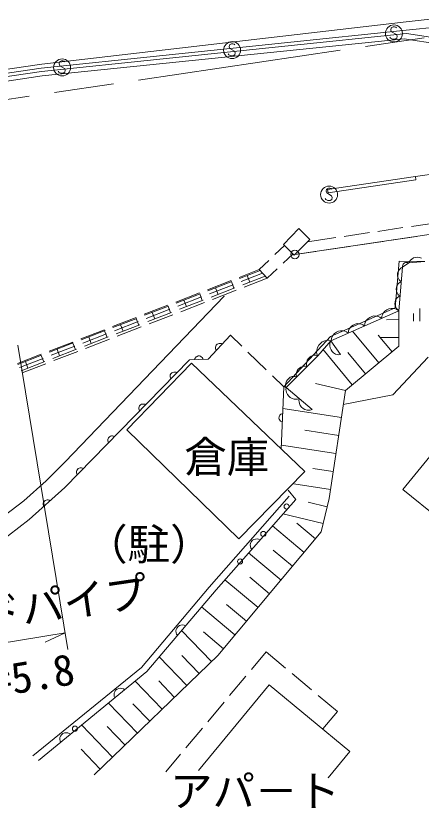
# Model space of a CAD drawing. Units: millimetres, scale not verified. Extents: x 40000 to 680000, y 20000 to 380000.
# Drawn here: x 233998 to 257857, y 259636 to 306260 of the extents above; entities that cross this region are included whole.
import ezdxf
from ezdxf.enums import TextEntityAlignment as Align

# ---------------------------------------------------------------- set-up
doc = ezdxf.new("R2010")
doc.units = ezdxf.units.MM
doc.header["$LTSCALE"] = 1000
doc.linetypes.add('CHAIN', pattern=[18.5, 12, -1.5, 3.5, -1.5])
for name, color, linetype, lineweight in [('M-BGD', 7, 'Continuous', 13), ('M-BMK', 2, 'CHAIN', 13), ('M-BMK-ROW', 30, 'Continuous', 13), ('M-STR-HTXT', 7, 'Continuous', 13), ('M-STR-STRD', 7, 'Continuous', 13)]:
    doc.layers.add(name, color=color, linetype=linetype, lineweight=lineweight)
doc.styles.add('ＭＳ ゴシック', font='')
doc.styles.get('ＭＳ ゴシック').set_extended_font_data('MS Gothic')

msp = doc.modelspace()

# ---------------------------------------------------------------- linework, layer by layer
at = {"layer": 'M-BGD'}
for p, q in [((256966, 305898), (235519, 303415)), ((259956, 306260), (256966, 305898)), ((256094, 305545), (256075, 305425)), ((256075, 305425), (256115, 305325)), ((256214, 305606), (256094, 305545)), ((256294, 305607), (256214, 305606)), ((256374, 305587), (256294, 305607)), ((256414, 305547), (256374, 305587)), ((256058, 304945), (256017, 305005)), ((256178, 304886), (256058, 304945)), ((256115, 305325), (256396, 305167)), ((256418, 304947), (256318, 304887)), ((256396, 305167), (256437, 305067)), ((256437, 305067), (256418, 304947)), ((235556, 302732), (256858, 304902)), ((246568, 304562), (246548, 304442)), ((246688, 304622), (246568, 304562)), ((246768, 304622), (246688, 304622)), ((246848, 304603), (246768, 304622)), ((246888, 304563), (246848, 304603)), ((256318, 304887), (256178, 304886)), ((260751, 304306), (256858, 304902)), ((246530, 303962), (246490, 304022)), ((246548, 304442), (246589, 304342)), ((246589, 304342), (246869, 304183)), ((246869, 304183), (246909, 304083)), ((246909, 304083), (246890, 303963)), ((236562, 303547), (236542, 303427)), ((236682, 303607), (236562, 303547)), ((236762, 303607), (236682, 303607)), ((236842, 303588), (236762, 303607)), ((236882, 303548), (236842, 303588)), ((246650, 303902), (246530, 303962)), ((246790, 303902), (246650, 303902)), ((246890, 303963), (246790, 303902)), ((235519, 303415), (215647, 300492)), ((236542, 303427), (236582, 303327)), ((236582, 303327), (236863, 303168)), ((236863, 303168), (236903, 303068)), ((236903, 303068), (236883, 302948)), ((218167, 300108), (235556, 302732)), ((236523, 302947), (236483, 303007)), ((236644, 302887), (236523, 302947)), ((236784, 302888), (236644, 302887)), ((236883, 302948), (236784, 302888)), ((257523, 296806), (263184, 297643)), ((252353, 296041), (257523, 296806)), ((252382, 295844), (257552, 296608)), ((257552, 296608), (257523, 296806)), ((252399, 296118), (252279, 296057)), ((252479, 296118), (252399, 296118)), ((252559, 296098), (252479, 296118)), ((252599, 296058), (252559, 296098)), ((252279, 296057), (252260, 295937)), ((252260, 295937), (252300, 295837)), ((252300, 295837), (252580, 295678)), ((252382, 295844), (252353, 296041)), ((252580, 295678), (252620, 295578)), ((252241, 295457), (252201, 295517)), ((252361, 295398), (252241, 295457)), ((252501, 295398), (252361, 295398)), ((252601, 295458), (252501, 295398)), ((252620, 295578), (252601, 295458)), ((249750, 292814), (250663, 293739)), ((251304, 293107), (250663, 293739)), ((255302, 293576), (256786, 293796)), ((257281, 293869), (258764, 294088)), ((253324, 293284), (254807, 293503)), ((256108, 293059), (257592, 293278)), ((249750, 292814), (250391, 292182)), ((250391, 292182), (251304, 293107)), ((251162, 292964), (252829, 293211)), ((254129, 292766), (255613, 292985)), ((249250, 292209), (249817, 292747)), ((250446, 292221), (251656, 292400)), ((252151, 292473), (253635, 292693)), ((248319, 291328), (248887, 291865)), ((249740, 291709), (250316, 292255)), ((257234, 291885), (257182, 291824)), ((257305, 291948), (257234, 291885)), ((257414, 292015), (257305, 291948)), ((257526, 292043), (257414, 292015)), ((257639, 292052), (257526, 292043)), ((257755, 292043), (257639, 292052)), ((257873, 291995), (257755, 292043)), ((256560, 291824), (256336, 289076)), ((256762, 291468), (256533, 288905)), ((258080, 291803), (256560, 291824)), ((256672, 291425), (256617, 291379)), ((256762, 291468), (256672, 291425)), ((256759, 291554), (256752, 291517)), ((256752, 291517), (256756, 291464)), ((256773, 291597), (256759, 291554)), ((257124, 291724), (256762, 291468)), ((256801, 291650), (256773, 291597)), ((256840, 291689), (256801, 291650)), ((256884, 291720), (256840, 291689)), ((256934, 291744), (256884, 291720)), ((256993, 291753), (256934, 291744)), ((257038, 291751), (256993, 291753)), ((257076, 291745), (257038, 291751)), ((257124, 291724), (257076, 291745)), ((258080, 291803), (257124, 291724)), ((257182, 291824), (257133, 291724)), ((248319, 291328), (247139, 290869)), ((247173, 290807), (248372, 291271)), ((247266, 290621), (248525, 291109)), ((248679, 290947), (247359, 290436)), ((247767, 290594), (247618, 290979)), ((248319, 291328), (248800, 290819)), ((248800, 290819), (249377, 291366)), ((256474, 291118), (256465, 291017)), ((256465, 291017), (256473, 290914)), ((256500, 291218), (256474, 291118)), ((256560, 291315), (256500, 291218)), ((256617, 291379), (256560, 291315)), ((246673, 290688), (245275, 290145)), ((245308, 290084), (246706, 290626)), ((246835, 290233), (246685, 290618)), ((248800, 290819), (247435, 290293)), ((256485, 290469), (256425, 290372)), ((256473, 290914), (256515, 290807)), ((256542, 290532), (256485, 290469)), ((256515, 290807), (256560, 290735)), ((256597, 290578), (256542, 290532)), ((256560, 290735), (256606, 290680)), ((256686, 290621), (256597, 290578)), ((256606, 290680), (256686, 290621)), ((245401, 289898), (246800, 290440)), ((246893, 290255), (245494, 289713)), ((246968, 290113), (245569, 289573)), ((245902, 289871), (245753, 290256)), ((256399, 290272), (256390, 290170)), ((256390, 290170), (256398, 290067)), ((256398, 290067), (256439, 289961)), ((256425, 290372), (256399, 290272)), ((236899, 280015), (246258, 289766)), ((244809, 289964), (243411, 289421)), ((243443, 289361), (244842, 289903)), ((243536, 289176), (244935, 289718)), ((244037, 289148), (243888, 289533)), ((244970, 289510), (244820, 289895)), ((246258, 289766), (246257, 289781)), ((256409, 289622), (256349, 289525)), ((256466, 289685), (256409, 289622)), ((256439, 289961), (256484, 289889)), ((256521, 289732), (256466, 289685)), ((256484, 289889), (256530, 289833)), ((256610, 289775), (256521, 289732)), ((256530, 289833), (256610, 289775)), ((242944, 289240), (241546, 288697)), ((241578, 288638), (242977, 289180)), ((243104, 288787), (242955, 289172)), ((245028, 289532), (243629, 288990)), ((245102, 289393), (243703, 288852)), ((256336, 289076), (252511, 287400)), ((256323, 289425), (256314, 289323)), ((256314, 289323), (256322, 289220)), ((256322, 289220), (256364, 289114)), ((256349, 289525), (256323, 289425)), ((256364, 289114), (256408, 289042)), ((241671, 288453), (243070, 288995)), ((243163, 288809), (241764, 288267)), ((243236, 288672), (241837, 288132)), ((242172, 288425), (242022, 288810)), ((256533, 288905), (252544, 287140)), ((255576, 288674), (255543, 288587)), ((255630, 288770), (255576, 288674)), ((255724, 288884), (255630, 288770)), ((255836, 288958), (255724, 288884)), ((255957, 289011), (255836, 288958)), ((256086, 289044), (255957, 289011)), ((256234, 289037), (256086, 289044)), ((256341, 289013), (256234, 289037)), ((256428, 288979), (256341, 289013)), ((256408, 289042), (256455, 288987)), ((256533, 288905), (256428, 288979)), ((256455, 288987), (256535, 288928)), ((256536, 286815), (256533, 288905)), ((257406, 288739), (257406, 288289)), ((257781, 289039), (257781, 288289)), ((241080, 288516), (239682, 287972)), ((239713, 287915), (241112, 288458)), ((239807, 287730), (241205, 288272)), ((241239, 288064), (241090, 288449)), ((254095, 288148), (253971, 288116)), ((254235, 288141), (254095, 288148)), ((254338, 288118), (254235, 288141)), ((254537, 288142), (254521, 288015)), ((254570, 288229), (254537, 288142)), ((254624, 288325), (254570, 288229)), ((254718, 288439), (254624, 288325)), ((254830, 288512), (254718, 288439)), ((254951, 288566), (254830, 288512)), ((255080, 288599), (254951, 288566)), ((255228, 288592), (255080, 288599)), ((255335, 288567), (255228, 288592)), ((255422, 288534), (255335, 288567)), ((255527, 288460), (255422, 288534)), ((255543, 288587), (255527, 288460)), ((256533, 288382), (255822, 288381)), ((239216, 287791), (237818, 287248)), ((237849, 287193), (239247, 287735)), ((239374, 287341), (239224, 287726)), ((241298, 288087), (239900, 287545)), ((241371, 287952), (239971, 287412)), ((240306, 287702), (240157, 288087)), ((252984, 287696), (252864, 287643)), ((253114, 287729), (252984, 287696)), ((253261, 287722), (253114, 287729)), ((253369, 287698), (253261, 287722)), ((253456, 287664), (253369, 287698)), ((253576, 287712), (253561, 287590)), ((253608, 287795), (253576, 287712)), ((253659, 287886), (253608, 287795)), ((253749, 287995), (253659, 287886)), ((253856, 288065), (253749, 287995)), ((255359, 285842), (253819, 287705)), ((253971, 288116), (253856, 288065)), ((254421, 288085), (254338, 288118)), ((254521, 288015), (254421, 288085)), ((237942, 287007), (239340, 287549)), ((239433, 287364), (238035, 286822)), ((239505, 287232), (238105, 286692)), ((238441, 286979), (238292, 287364)), ((246626, 287468), (245325, 286053)), ((246626, 287468), (246625, 287483)), ((246626, 287468), (247300, 286819)), ((252511, 287400), (249774, 284437)), ((252570, 287272), (252555, 287145)), ((252604, 287359), (252570, 287272)), ((252658, 287455), (252604, 287359)), ((252752, 287569), (252658, 287455)), ((252864, 287643), (252752, 287569)), ((253561, 287590), (253456, 287664)), ((256144, 286490), (255329, 287476)), ((256535, 287337), (255445, 287336)), ((237352, 287067), (235954, 286524)), ((235984, 286470), (237382, 287012)), ((236077, 286284), (237476, 286826)), ((237509, 286618), (237359, 287003)), ((245768, 286816), (245756, 286759)), ((245756, 286759), (245759, 286688)), ((245794, 286873), (245768, 286816)), ((245848, 286932), (245794, 286873)), ((245904, 286963), (245848, 286932)), ((245959, 286979), (245904, 286963)), ((246030, 286982), (245959, 286979)), ((246087, 286971), (246030, 286982)), ((246145, 286945), (246087, 286971)), ((251751, 286751), (251710, 286596)), ((251829, 286875), (251751, 286751)), ((252431, 286993), (251765, 286260)), ((251924, 286983), (251829, 286875)), ((252038, 287075), (251924, 286983)), ((252187, 287135), (252038, 287075)), ((252304, 287160), (252187, 287135)), ((252406, 287166), (252304, 287160)), ((252544, 287140), (252406, 287166)), ((252544, 287140), (252431, 286993)), ((252482, 286950), (252478, 286850)), ((252478, 286850), (252498, 286717)), ((252496, 287034), (252482, 286950)), ((252544, 287140), (252496, 287034)), ((252544, 287140), (253111, 286331)), ((253399, 284221), (256536, 286815)), ((235487, 286343), (234089, 285800)), ((234119, 285747), (235518, 286289)), ((235643, 285895), (235494, 286280)), ((237569, 286641), (236170, 286099)), ((237639, 286512), (236239, 285972)), ((236576, 286256), (236427, 286641)), ((245759, 286688), (245776, 286632)), ((245776, 286632), (245806, 286577)), ((247660, 286473), (248740, 285432)), ((251498, 286271), (251384, 286233)), ((251587, 286284), (251498, 286271)), ((251663, 286285), (251587, 286284)), ((251765, 286260), (251663, 286285)), ((251710, 286596), (251700, 286476)), ((251700, 286476), (251707, 286375)), ((251707, 286375), (251749, 286241)), ((253791, 284545), (252062, 286636)), ((252498, 286717), (252551, 286608)), ((252551, 286608), (252620, 286510)), ((252620, 286510), (252705, 286423)), ((252705, 286423), (252823, 286359)), ((252823, 286359), (252918, 286328)), ((252918, 286328), (253002, 286313)), ((253002, 286313), (253118, 286322)), ((254575, 285194), (253542, 286444)), ((234212, 285561), (235611, 286104)), ((235704, 285918), (234305, 285376)), ((234711, 285533), (234561, 285918)), ((244215, 286017), (236880, 278499)), ((244337, 285822), (240538, 281906)), ((244215, 286017), (244214, 286032)), ((245325, 286053), (244215, 286017)), ((251011, 279443), (244337, 285822)), ((244538, 286088), (244520, 286027)), ((244567, 286139), (244538, 286088)), ((244615, 286190), (244567, 286139)), ((244664, 286222), (244615, 286190)), ((244723, 286244), (244664, 286222)), ((244803, 286246), (244723, 286244)), ((244864, 286228), (244803, 286246)), ((244915, 286200), (244864, 286228)), ((244966, 286152), (244915, 286200)), ((244998, 286103), (244966, 286152)), ((245020, 286043), (244998, 286103)), ((245325, 286053), (245323, 286068)), ((251765, 286260), (249917, 284395)), ((251118, 285888), (251106, 285799)), ((251156, 286003), (251118, 285888)), ((251219, 286092), (251156, 286003)), ((251295, 286169), (251219, 286092)), ((251384, 286233), (251295, 286169)), ((258267, 286182), (256197, 283949)), ((235773, 285792), (234374, 285252)), ((250556, 285378), (250520, 285269)), ((250616, 285462), (250556, 285378)), ((250687, 285534), (250616, 285462)), ((250771, 285595), (250687, 285534)), ((250879, 285631), (250771, 285595)), ((250963, 285644), (250879, 285631)), ((251036, 285644), (250963, 285644)), ((251132, 285621), (251036, 285644)), ((251106, 285799), (251106, 285722)), ((251106, 285722), (251132, 285621)), ((243092, 285139), (243079, 285082)), ((243079, 285082), (243080, 285011)), ((243080, 285011), (243095, 284955)), ((243120, 285195), (243092, 285139)), ((243095, 284955), (243124, 284898)), ((243176, 285253), (243120, 285195)), ((243232, 285282), (243176, 285253)), ((243289, 285297), (243232, 285282)), ((243359, 285297), (243289, 285297)), ((243416, 285284), (243359, 285297)), ((243473, 285256), (243416, 285284)), ((249101, 285085), (249774, 284437)), ((250063, 284926), (249987, 284849)), ((250152, 284990), (250063, 284926)), ((250266, 285028), (250152, 284990)), ((250355, 285042), (250266, 285028)), ((250432, 285042), (250355, 285042)), ((250533, 285017), (250432, 285042)), ((250520, 285269), (250509, 285185)), ((250509, 285185), (250509, 285113)), ((250509, 285113), (250533, 285017)), ((249774, 284437), (249626, 280782)), ((249774, 284437), (249917, 284395)), ((249886, 284645), (249874, 284556)), ((249874, 284556), (249874, 284479)), ((249874, 284479), (249900, 284378)), ((249924, 284760), (249886, 284645)), ((249987, 284849), (249924, 284760)), ((253399, 284221), (251644, 284623)), ((249917, 284395), (249898, 284280)), ((249898, 284280), (249905, 284195)), ((249905, 284195), (249927, 284098)), ((249917, 284395), (251443, 283101)), ((249927, 284098), (249980, 283974)), ((249980, 283974), (250059, 283882)), ((252447, 277864), (253399, 284221)), ((253260, 283384), (256197, 283949)), ((250059, 283882), (250150, 283804)), ((250150, 283804), (250255, 283742)), ((250255, 283742), (250385, 283710)), ((250385, 283710), (250485, 283704)), ((250485, 283704), (250569, 283711)), ((250569, 283711), (250680, 283748)), ((250680, 283748), (250661, 283633)), ((250661, 283633), (250668, 283549)), ((250668, 283549), (250690, 283451)), ((241259, 283259), (241245, 283202)), ((241245, 283202), (241246, 283132)), ((241246, 283132), (241261, 283075)), ((241286, 283316), (241259, 283259)), ((241261, 283075), (241290, 283019)), ((241342, 283373), (241286, 283316)), ((241398, 283402), (241342, 283373)), ((241455, 283417), (241398, 283402)), ((241525, 283418), (241455, 283417)), ((241582, 283405), (241525, 283418)), ((241639, 283377), (241582, 283405)), ((253161, 282632), (249722, 283147)), ((250690, 283451), (250743, 283328)), ((250743, 283328), (250822, 283235)), ((250822, 283235), (250913, 283157)), ((250913, 283157), (251018, 283095)), ((251018, 283095), (251148, 283063)), ((251148, 283063), (251248, 283057)), ((251248, 283057), (251332, 283064)), ((251332, 283064), (251443, 283101)), ((249492, 282658), (249488, 282578)), ((249488, 282578), (249506, 282517)), ((249514, 282717), (249492, 282658)), ((249546, 282766), (249514, 282717)), ((249598, 282814), (249546, 282766)), ((249649, 282842), (249598, 282814)), ((249710, 282859), (249649, 282842)), ((249506, 282517), (249534, 282466)), ((249534, 282466), (249582, 282414)), ((249582, 282414), (249631, 282382)), ((249631, 282382), (249690, 282360)), ((240538, 281906), (247122, 275494)), ((253002, 281572), (251008, 281871)), ((239425, 281380), (239411, 281323)), ((239411, 281323), (239412, 281252)), ((239412, 281252), (239427, 281196)), ((239452, 281437), (239425, 281380)), ((239427, 281196), (239456, 281140)), ((239508, 281494), (239452, 281437)), ((239564, 281523), (239508, 281494)), ((239621, 281538), (239564, 281523)), ((239691, 281539), (239621, 281538)), ((239748, 281525), (239691, 281539)), ((239805, 281497), (239748, 281525)), ((252844, 280513), (249634, 280994)), ((258371, 280338), (256788, 278378)), ((235779, 278893), (236899, 280015)), ((236899, 280015), (236897, 280030)), ((237591, 279500), (237577, 279443)), ((237577, 279443), (237578, 279373)), ((237578, 279373), (237593, 279316)), ((237618, 279557), (237591, 279500)), ((237593, 279316), (237622, 279260)), ((237674, 279614), (237618, 279557)), ((237730, 279643), (237674, 279614)), ((237787, 279658), (237730, 279643)), ((237858, 279659), (237787, 279658)), ((237914, 279646), (237858, 279659)), ((237971, 279618), (237914, 279646)), ((247122, 275494), (251011, 279443)), ((252685, 279453), (251489, 279633)), ((234463, 277716), (235779, 278893)), ((235779, 278893), (235778, 278908)), ((236880, 278499), (234780, 276621)), ((236880, 278499), (236878, 278514)), ((250474, 277804), (250038, 278345)), ((252526, 278394), (250368, 278717)), ((259121, 276492), (256788, 278378)), ((245387, 272647), (250093, 278002)), ((233320, 276836), (234463, 277716)), ((234463, 277716), (234462, 277731)), ((235612, 277580), (235608, 277509)), ((235608, 277509), (235619, 277452)), ((235629, 277635), (235612, 277580)), ((235619, 277452), (235644, 277394)), ((235660, 277690), (235629, 277635)), ((235720, 277744), (235660, 277690)), ((235778, 277769), (235720, 277744)), ((235835, 277780), (235778, 277769)), ((235906, 277776), (235835, 277780)), ((235961, 277758), (235906, 277776)), ((236016, 277727), (235961, 277758)), ((245784, 272483), (250474, 277804)), ((252330, 277371), (251212, 277637)), ((251978, 275891), (252447, 277864)), ((252095, 276384), (249721, 276948)), ((234780, 276621), (226165, 270027)), ((234780, 276621), (234779, 276636)), ((250962, 274678), (249097, 276241)), ((251640, 275487), (250533, 276414)), ((245882, 268615), (251978, 275891)), ((247816, 275219), (247801, 275133)), ((247801, 275133), (247807, 275027)), ((247853, 275307), (247816, 275219)), ((247933, 275397), (247853, 275307)), ((248015, 275444), (247933, 275397)), ((248098, 275471), (248015, 275444)), ((248204, 275478), (248098, 275471)), ((248290, 275462), (248204, 275478)), ((248377, 275425), (248290, 275462)), ((249607, 273061), (247702, 274658)), ((247807, 275027), (247834, 274944)), ((247834, 274944), (247881, 274862)), ((250285, 273870), (249154, 274818)), ((248930, 272253), (247775, 273221)), ((248253, 271445), (246307, 273075)), ((241389, 267914), (245387, 272647)), ((241713, 267675), (245784, 272483)), ((246898, 269828), (244931, 271476)), ((247575, 270636), (246398, 271623)), ((243434, 270149), (243420, 270062)), ((243420, 270062), (243429, 269957)), ((243429, 269957), (243457, 269874)), ((243470, 270237), (243434, 270149)), ((243547, 270328), (243470, 270237)), ((243628, 270378), (243547, 270328)), ((243711, 270406), (243628, 270378)), ((243817, 270415), (243711, 270406)), ((245518, 268264), (243757, 270088)), ((243903, 270400), (243817, 270415)), ((243991, 270365), (243903, 270400)), ((246221, 269019), (245038, 270010)), ((243457, 269874), (243506, 269793)), ((238606, 261588), (245882, 268615)), ((244791, 267561), (243776, 268612)), ((248733, 268831), (247863, 267791)), ((248733, 268831), (249875, 267877)), ((244063, 266858), (242443, 268536)), ((234991, 262715), (241389, 267914)), ((235326, 262435), (241713, 267675)), ((247542, 267407), (246580, 266257)), ((250259, 267556), (251409, 266594)), ((240138, 266693), (240052, 266680)), ((240244, 266683), (240138, 266693)), ((242608, 265453), (241015, 267102)), ((243335, 266156), (242406, 267119)), ((248919, 266889), (244749, 261858)), ((248919, 266889), (253652, 262966)), ((239790, 266408), (239780, 266302)), ((239780, 266302), (239793, 266216)), ((239820, 266490), (239790, 266408)), ((239870, 266570), (239820, 266490)), ((239963, 266647), (239870, 266570)), ((240052, 266680), (239963, 266647)), ((240326, 266653), (240244, 266683)), ((240406, 266603), (240326, 266653)), ((251793, 266273), (252935, 265318)), ((241153, 264048), (239446, 265815)), ((239793, 266216), (239827, 266127)), ((241880, 264750), (240890, 265775)), ((246259, 265873), (245297, 264722)), ((252935, 265318), (252070, 264299)), ((245526, 264996), (245524, 265011)), ((239697, 262642), (237877, 264527)), ((240425, 263345), (239367, 264441)), ((247005, 264579), (247003, 264594)), ((236677, 263950), (236626, 263870)), ((236770, 264026), (236677, 263950)), ((236858, 264060), (236770, 264026)), ((236945, 264073), (236858, 264060)), ((237050, 264063), (236945, 264073)), ((237133, 264033), (237050, 264063)), ((237213, 263983), (237133, 264033)), ((244976, 264339), (244014, 263188)), ((236597, 263788), (236586, 263682)), ((236586, 263682), (236599, 263596)), ((236626, 263870), (236597, 263788)), ((236599, 263596), (236633, 263507)), ((238970, 261939), (237843, 263106)), ((253652, 262966), (252376, 261426)), ((243693, 262805), (242823, 261764)), ((252376, 261426), (252375, 261441))]:
    msp.add_line(p, q, dxfattribs=at)
for centre, radius in [((256256, 305226), 500), ((246729, 304242), 500), ((236723, 303227), 500), ((252440, 295738), 500), ((249938, 277389), 150), ((248567, 275770), 150), ((247196, 274151), 150), ((237477, 264313), 150)]:
    msp.add_circle(centre, radius, dxfattribs=at)
at = {"layer": 'M-BMK'}
msp.add_line((168017, 291656), (264963, 305993), dxfattribs=at)
at = {"layer": 'M-BMK-ROW'}
msp.add_line((250427, 292219), (258715, 293444), dxfattribs=at)
msp.add_circle((250427, 292219), 250, dxfattribs=at)
at = {"layer": 'M-STR-HTXT'}
for p, q in [((237059, 268968), (234117, 286890)), ((231177, 269015), (236897, 269954)), ((236897, 269954), (235720, 269407))]:
    msp.add_line(p, q, dxfattribs=at)
at = {"layer": 'M-STR-STRD'}
for p, q in [((256974, 305420), (235490, 303188)), ((256974, 305420), (260032, 305727)), ((256994, 305221), (235515, 302990)), ((256994, 305221), (260150, 304748)), ((235490, 303188), (215657, 300216)), ((235515, 302990), (215687, 300018))]:
    msp.add_line(p, q, dxfattribs=at)

# ---------------------------------------------------------------- texts
at = {"layer": 'M-BGD', "style": 'ＭＳ ゴシック'}
for s, p in [('倉庫', (243913, 278833)), ('（駐）', (238076, 273694)), ('アパ－ト', (243075, 259179))]:
    msp.add_text(s, height=1833, dxfattribs=at).set_placement(p, align=Align.BOTTOM_LEFT)
at = {"layer": 'M-STR-HTXT', "style": 'ＭＳ ゴシック'}
for s, rotation, p in [('ガードパイプ', 8.3, (227112, 268817)), ('L=5.8', 9.3, (231496, 265399))]:
    msp.add_text(s, height=1833, rotation=rotation, dxfattribs=at).set_placement(p, align=Align.BOTTOM_LEFT)

doc.saveas('drawing.dxf')
